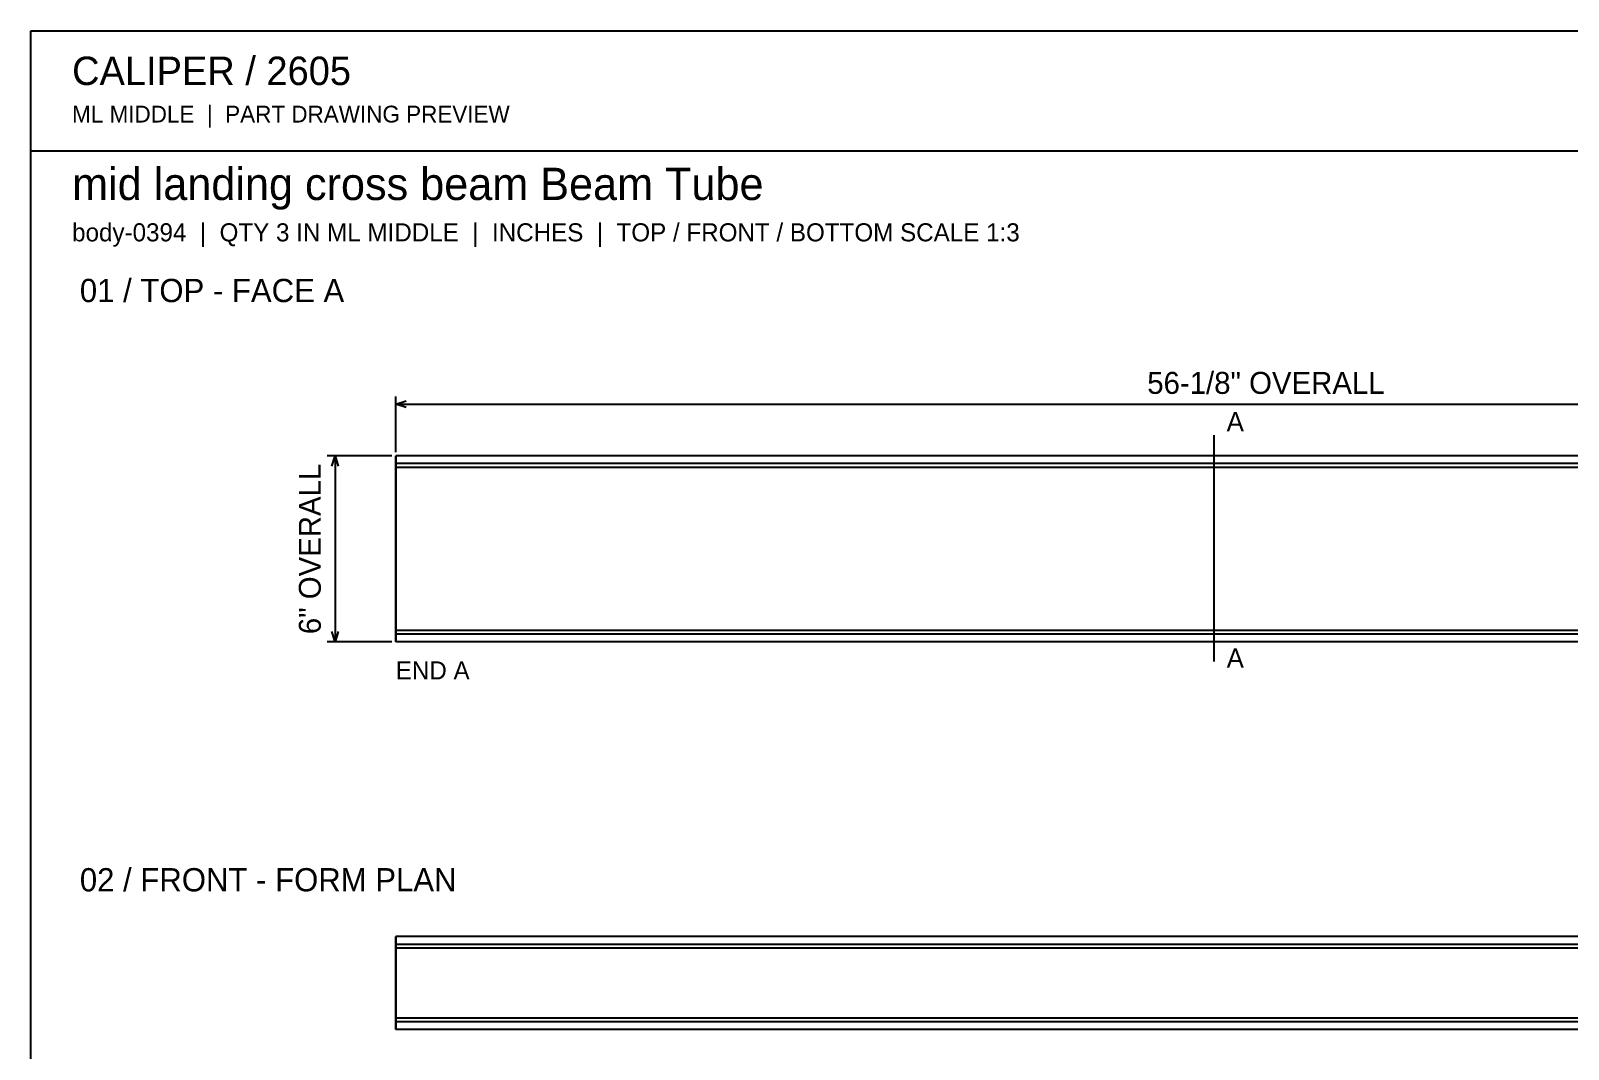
# Model space of a CAD drawing. Header units: inches. Extents: x 1.4 to 100.6, y 1.4 to 64.6.
# Drawn here: x 1.42 to 51, y 31.74 to 64.58 of the extents above; entities that cross this region are included whole.
import ezdxf
from ezdxf.enums import TextEntityAlignment as Align

# ---------------------------------------------------------------- set-up
doc = ezdxf.new("R2010")
doc.units = ezdxf.units.IN
doc.header["$MEASUREMENT"] = 0

msp = doc.modelspace()

# ---------------------------------------------------------------- linework, layer by layer
at = {"layer": 'ANNOTATION'}
for p, q in [((13.187, 51), (13.187, 52.792)), ((13.187, 52.542), (13.521, 52.646)), ((13.187, 52.542), (69.312, 52.542)), ((13.521, 52.438), (13.187, 52.542)), ((39.566, 51.542), (39.566, 44.25)), ((13.062, 50.875), (10.979, 50.875)), ((11.125, 50.542), (11.229, 50.875)), ((11.229, 50.875), (11.229, 44.875)), ((11.229, 50.875), (11.333, 50.542)), ((11.229, 44.875), (11.125, 45.208)), ((11.333, 45.208), (11.229, 44.875)), ((13.062, 44.875), (10.979, 44.875))]:
    msp.add_line(p, q, dxfattribs=at)
at = {"layer": 'OUTLINE'}
for p, q in [((1.417, 64.583), (100.583, 64.583)), ((1.417, 1.417), (1.417, 64.583)), ((1.417, 60.708), (100.583, 60.708)), ((69.312, 50.875), (13.187, 50.875)), ((13.187, 50.874), (13.187, 50.875)), ((13.187, 50.875), (13.187, 50.875)), ((13.187, 50.875), (13.187, 50.875)), ((13.187, 50.873), (13.187, 50.874)), ((13.187, 50.872), (13.187, 50.873)), ((13.187, 50.871), (13.187, 50.872)), ((13.187, 50.869), (13.187, 50.871)), ((13.187, 50.868), (13.187, 50.869)), ((13.187, 50.866), (13.187, 50.868)), ((13.187, 50.864), (13.187, 50.866)), ((13.187, 50.861), (13.187, 50.864)), ((13.187, 50.859), (13.187, 50.861)), ((13.187, 50.856), (13.187, 50.859)), ((13.187, 50.853), (13.187, 50.856)), ((13.187, 50.85), (13.187, 50.853)), ((13.187, 50.846), (13.187, 50.85)), ((13.187, 50.843), (13.187, 50.846)), ((13.187, 50.839), (13.187, 50.843)), ((13.187, 50.835), (13.187, 50.839)), ((13.187, 50.831), (13.187, 50.835)), ((13.187, 50.826), (13.187, 50.831)), ((13.187, 50.822), (13.187, 50.826)), ((13.187, 50.817), (13.187, 50.822)), ((13.187, 50.812), (13.187, 50.817)), ((13.187, 50.807), (13.187, 50.812)), ((13.187, 50.801), (13.187, 50.807)), ((13.187, 50.796), (13.187, 50.801)), ((13.187, 50.79), (13.187, 50.796)), ((13.187, 50.784), (13.187, 50.79)), ((13.187, 50.778), (13.187, 50.784)), ((13.187, 50.772), (13.187, 50.778)), ((13.187, 50.765), (13.187, 50.772)), ((13.187, 50.759), (13.187, 50.765)), ((13.187, 50.752), (13.187, 50.759)), ((13.187, 50.745), (13.187, 50.752)), ((13.187, 50.738), (13.187, 50.745)), ((13.187, 50.731), (13.187, 50.738)), ((13.187, 50.723), (13.187, 50.731)), ((13.187, 50.716), (13.187, 50.723)), ((13.187, 50.708), (13.187, 50.716)), ((13.187, 50.701), (13.187, 50.708)), ((13.187, 50.693), (13.187, 50.701)), ((13.187, 50.685), (13.187, 50.693)), ((13.187, 50.677), (13.187, 50.685)), ((13.187, 50.669), (13.187, 50.677)), ((13.187, 50.66), (13.187, 50.669)), ((13.187, 50.652), (13.187, 50.66)), ((13.187, 50.644), (13.187, 50.652)), ((13.187, 50.635), (13.187, 50.644)), ((13.187, 50.626), (13.187, 50.635)), ((13.187, 50.618), (13.187, 50.626)), ((13.187, 50.624), (13.187, 50.625)), ((13.187, 50.625), (13.187, 50.625)), ((13.187, 50.625), (13.187, 50.625)), ((13.187, 50.625), (13.187, 50.625)), ((69.312, 50.625), (13.187, 50.625)), ((13.187, 50.623), (13.187, 50.624)), ((13.187, 50.624), (13.187, 50.624)), ((13.187, 50.624), (13.187, 50.624)), ((13.187, 50.622), (13.187, 50.623)), ((13.187, 50.623), (13.187, 50.623)), ((13.187, 50.621), (13.187, 50.622)), ((13.187, 50.62), (13.187, 50.621)), ((13.187, 50.619), (13.187, 50.62)), ((13.187, 50.62), (13.187, 50.62)), ((13.187, 50.618), (13.187, 50.619)), ((13.187, 50.617), (13.187, 50.618)), ((13.187, 50.609), (13.187, 50.618)), ((13.187, 50.615), (13.187, 50.617)), ((13.187, 50.614), (13.187, 50.615)), ((13.187, 50.613), (13.187, 50.614)), ((13.187, 50.612), (13.187, 50.613)), ((13.187, 50.61), (13.187, 50.612)), ((13.187, 50.609), (13.187, 50.61)), ((13.187, 50.607), (13.187, 50.609)), ((13.187, 50.6), (13.187, 50.609)), ((13.187, 50.606), (13.187, 50.607)), ((13.187, 50.604), (13.187, 50.606)), ((13.187, 50.602), (13.187, 50.604)), ((13.187, 50.6), (13.187, 50.602)), ((13.187, 50.599), (13.187, 50.6)), ((13.187, 50.591), (13.187, 50.6)), ((13.187, 50.597), (13.187, 50.599)), ((13.187, 50.595), (13.187, 50.597)), ((13.187, 50.593), (13.187, 50.595)), ((13.187, 50.591), (13.187, 50.593)), ((13.187, 50.588), (13.187, 50.591)), ((13.187, 50.582), (13.187, 50.591)), ((13.187, 50.586), (13.187, 50.588)), ((13.187, 50.584), (13.187, 50.586)), ((13.187, 50.582), (13.187, 50.584)), ((13.187, 50.579), (13.187, 50.582)), ((13.187, 50.573), (13.187, 50.582)), ((13.187, 50.577), (13.187, 50.579)), ((13.187, 50.574), (13.187, 50.577)), ((69.312, 50.875), (13.187, 50.875)), ((13.187, 50.875), (13.187, 50.875)), ((13.187, 50.875), (13.187, 50.875)), ((13.187, 50.875), (13.187, 50.874)), ((13.187, 50.874), (13.187, 50.873)), ((13.187, 50.873), (13.187, 50.872)), ((13.187, 50.872), (13.187, 50.871)), ((13.187, 50.871), (13.187, 50.869)), ((13.187, 50.869), (13.187, 50.868)), ((13.187, 50.868), (13.187, 50.866)), ((13.187, 50.866), (13.187, 50.864)), ((13.187, 50.864), (13.187, 50.861)), ((13.187, 50.861), (13.187, 50.859)), ((13.187, 50.859), (13.187, 50.856)), ((13.187, 50.856), (13.187, 50.853)), ((13.187, 50.853), (13.187, 50.85)), ((13.187, 50.85), (13.187, 50.846)), ((13.187, 50.846), (13.187, 50.843)), ((13.187, 50.843), (13.187, 50.839)), ((13.187, 50.839), (13.187, 50.835)), ((13.187, 50.835), (13.187, 50.831)), ((13.187, 50.831), (13.187, 50.826)), ((13.187, 50.826), (13.187, 50.822)), ((13.187, 50.822), (13.187, 50.817)), ((13.187, 50.817), (13.187, 50.812)), ((13.187, 50.812), (13.187, 50.807)), ((13.187, 50.807), (13.187, 50.801)), ((13.187, 50.801), (13.187, 50.796)), ((13.187, 50.796), (13.187, 50.79)), ((13.187, 50.79), (13.187, 50.784)), ((13.187, 50.784), (13.187, 50.778)), ((13.187, 50.778), (13.187, 50.772)), ((13.187, 50.772), (13.187, 50.765)), ((13.187, 50.765), (13.187, 50.759)), ((13.187, 50.759), (13.187, 50.752)), ((13.187, 50.752), (13.187, 50.745)), ((13.187, 50.745), (13.187, 50.738)), ((13.187, 50.738), (13.187, 50.731)), ((13.187, 50.731), (13.187, 50.723)), ((13.187, 50.723), (13.187, 50.716)), ((13.187, 50.716), (13.187, 50.708)), ((13.187, 50.708), (13.187, 50.701)), ((13.187, 50.701), (13.187, 50.693)), ((13.187, 50.693), (13.187, 50.685)), ((13.187, 50.685), (13.187, 50.677)), ((13.187, 50.677), (13.187, 50.669)), ((13.187, 50.669), (13.187, 50.66)), ((13.187, 50.66), (13.187, 50.652)), ((13.187, 50.652), (13.187, 50.644)), ((13.187, 50.644), (13.187, 50.635)), ((13.187, 50.635), (13.187, 50.626)), ((13.187, 50.626), (13.187, 50.618)), ((69.312, 50.625), (13.187, 50.625)), ((13.187, 50.625), (13.187, 50.625)), ((13.187, 50.625), (13.187, 50.625)), ((13.187, 50.625), (13.187, 50.625)), ((13.187, 50.625), (13.187, 50.624)), ((13.187, 50.624), (13.187, 50.624)), ((13.187, 50.624), (13.187, 50.624)), ((13.187, 50.624), (13.187, 50.623)), ((13.187, 50.623), (13.187, 50.623)), ((13.187, 50.623), (13.187, 50.622)), ((13.187, 50.622), (13.187, 50.621)), ((13.187, 50.621), (13.187, 50.62)), ((13.187, 50.62), (13.187, 50.62)), ((13.187, 50.62), (13.187, 50.619)), ((13.187, 50.619), (13.187, 50.618)), ((13.187, 50.618), (13.187, 50.609)), ((13.187, 50.618), (13.187, 50.617)), ((13.187, 50.617), (13.187, 50.615)), ((13.187, 50.615), (13.187, 50.614)), ((13.187, 50.614), (13.187, 50.613)), ((13.187, 50.613), (13.187, 50.612)), ((13.187, 50.612), (13.187, 50.61)), ((13.187, 50.61), (13.187, 50.609)), ((13.187, 50.609), (13.187, 50.6)), ((13.187, 50.609), (13.187, 50.607)), ((13.187, 50.607), (13.187, 50.606)), ((13.187, 50.606), (13.187, 50.604)), ((13.187, 50.604), (13.187, 50.602)), ((13.187, 50.602), (13.187, 50.6)), ((13.187, 50.6), (13.187, 50.591)), ((13.187, 50.6), (13.187, 50.599)), ((13.187, 50.599), (13.187, 50.597)), ((13.187, 50.597), (13.187, 50.595)), ((13.187, 50.595), (13.187, 50.593)), ((13.187, 50.593), (13.187, 50.591)), ((13.187, 50.591), (13.187, 50.582)), ((13.187, 50.591), (13.187, 50.588)), ((13.187, 50.588), (13.187, 50.586)), ((13.187, 50.586), (13.187, 50.584)), ((13.187, 50.584), (13.187, 50.582)), ((13.187, 50.582), (13.187, 50.573)), ((13.187, 50.582), (13.187, 50.579)), ((13.187, 50.579), (13.187, 50.577)), ((13.187, 50.577), (13.187, 50.574)), ((13.187, 50.572), (13.187, 50.574)), ((13.187, 50.564), (13.187, 50.573)), ((13.187, 50.569), (13.187, 50.572)), ((13.187, 50.567), (13.187, 50.569)), ((13.187, 50.564), (13.187, 50.567)), ((13.187, 50.562), (13.187, 50.564)), ((13.187, 50.555), (13.187, 50.564)), ((13.187, 50.559), (13.187, 50.562)), ((13.187, 50.556), (13.187, 50.559)), ((13.187, 50.553), (13.187, 50.556)), ((13.187, 50.546), (13.187, 50.555)), ((13.187, 50.551), (13.187, 50.553)), ((13.187, 50.548), (13.187, 50.551)), ((13.187, 50.545), (13.187, 50.548)), ((13.187, 50.537), (13.187, 50.546)), ((13.187, 50.542), (13.187, 50.545)), ((13.187, 50.539), (13.187, 50.542)), ((13.187, 50.536), (13.187, 50.539)), ((13.187, 50.528), (13.187, 50.537)), ((13.187, 50.533), (13.187, 50.536)), ((13.187, 50.53), (13.187, 50.533)), ((13.187, 50.527), (13.187, 50.53)), ((13.187, 50.518), (13.187, 50.528)), ((13.187, 50.524), (13.187, 50.527)), ((13.187, 50.521), (13.187, 50.524)), ((13.187, 50.518), (13.187, 50.521)), ((13.187, 50.515), (13.187, 50.518)), ((13.187, 50.509), (13.187, 50.518)), ((13.187, 50.512), (13.187, 50.515)), ((13.187, 50.509), (13.187, 50.512)), ((13.187, 50.506), (13.187, 50.509)), ((13.187, 50.5), (13.187, 50.509)), ((13.187, 50.503), (13.187, 50.506)), ((13.187, 50.5), (13.187, 50.503)), ((13.187, 45.25), (13.187, 50.5)), ((69.312, 50.5), (13.187, 50.5)), ((69.312, 50.5), (13.187, 50.5)), ((13.187, 45.25), (13.187, 50.5)), ((13.187, 50.574), (13.187, 50.572)), ((13.187, 50.573), (13.187, 50.564)), ((13.187, 50.572), (13.187, 50.569)), ((13.187, 50.569), (13.187, 50.567)), ((13.187, 50.567), (13.187, 50.564)), ((13.187, 50.564), (13.187, 50.555)), ((13.187, 50.564), (13.187, 50.562)), ((13.187, 50.562), (13.187, 50.559)), ((13.187, 50.559), (13.187, 50.556)), ((13.187, 50.556), (13.187, 50.553)), ((13.187, 50.555), (13.187, 50.546)), ((13.187, 50.553), (13.187, 50.551)), ((13.187, 50.551), (13.187, 50.548)), ((13.187, 50.548), (13.187, 50.545)), ((13.187, 50.546), (13.187, 50.537)), ((13.187, 50.545), (13.187, 50.542)), ((13.187, 50.542), (13.187, 50.539)), ((13.187, 50.539), (13.187, 50.536)), ((13.187, 50.537), (13.187, 50.528)), ((13.187, 50.536), (13.187, 50.533)), ((13.187, 50.533), (13.187, 50.53)), ((13.187, 50.53), (13.187, 50.527)), ((13.187, 50.528), (13.187, 50.518)), ((13.187, 50.527), (13.187, 50.524)), ((13.187, 50.524), (13.187, 50.521)), ((13.187, 50.521), (13.187, 50.518)), ((13.187, 50.518), (13.187, 50.509)), ((13.187, 50.518), (13.187, 50.515)), ((13.187, 50.515), (13.187, 50.512)), ((13.187, 50.512), (13.187, 50.509)), ((13.187, 50.509), (13.187, 50.5)), ((13.187, 50.509), (13.187, 50.506)), ((13.187, 50.506), (13.187, 50.503)), ((13.187, 50.503), (13.187, 50.5)), ((69.312, 50.5), (13.187, 50.5)), ((13.187, 50.5), (13.187, 45.25)), ((13.187, 50.5), (13.187, 45.25)), ((69.312, 50.5), (13.187, 50.5)), ((13.187, 45.241), (13.187, 45.25)), ((69.312, 45.25), (13.187, 45.25)), ((13.187, 45.247), (13.187, 45.25)), ((69.312, 45.25), (13.187, 45.25)), ((13.187, 45.244), (13.187, 45.247)), ((13.187, 45.241), (13.187, 45.244)), ((13.187, 45.232), (13.187, 45.241)), ((13.187, 45.238), (13.187, 45.241)), ((13.187, 45.235), (13.187, 45.238)), ((13.187, 45.232), (13.187, 45.235)), ((13.187, 45.222), (13.187, 45.232)), ((13.187, 45.229), (13.187, 45.232)), ((13.187, 45.226), (13.187, 45.229)), ((13.187, 45.223), (13.187, 45.226)), ((13.187, 45.22), (13.187, 45.223)), ((13.187, 45.213), (13.187, 45.222)), ((13.187, 45.217), (13.187, 45.22)), ((13.187, 45.214), (13.187, 45.217)), ((13.187, 45.211), (13.187, 45.214)), ((13.187, 45.204), (13.187, 45.213)), ((13.187, 45.208), (13.187, 45.211)), ((13.187, 45.205), (13.187, 45.208)), ((13.187, 45.202), (13.187, 45.205)), ((13.187, 45.195), (13.187, 45.204)), ((13.187, 45.199), (13.187, 45.202)), ((13.187, 45.197), (13.187, 45.199)), ((13.187, 45.194), (13.187, 45.197)), ((13.187, 45.186), (13.187, 45.195)), ((13.187, 45.191), (13.187, 45.194)), ((13.187, 45.188), (13.187, 45.191)), ((13.187, 45.186), (13.187, 45.188)), ((13.187, 45.177), (13.187, 45.186)), ((13.187, 45.183), (13.187, 45.186)), ((13.187, 45.181), (13.187, 45.183)), ((13.187, 45.178), (13.187, 45.181)), ((13.187, 45.176), (13.187, 45.178)), ((13.187, 45.168), (13.187, 45.177)), ((13.187, 45.173), (13.187, 45.176)), ((13.187, 45.171), (13.187, 45.173)), ((13.187, 45.168), (13.187, 45.171)), ((13.187, 45.159), (13.187, 45.168)), ((13.187, 45.166), (13.187, 45.168)), ((13.187, 45.164), (13.187, 45.166)), ((13.187, 45.162), (13.187, 45.164)), ((13.187, 45.159), (13.187, 45.162)), ((13.187, 45.15), (13.187, 45.159)), ((13.187, 45.157), (13.187, 45.159)), ((13.187, 45.155), (13.187, 45.157)), ((13.187, 45.153), (13.187, 45.155)), ((13.187, 45.151), (13.187, 45.153)), ((13.187, 45.15), (13.187, 45.151)), ((13.187, 45.141), (13.187, 45.15)), ((13.187, 45.148), (13.187, 45.15)), ((13.187, 45.146), (13.187, 45.148)), ((13.187, 45.144), (13.187, 45.146)), ((13.187, 45.143), (13.187, 45.144)), ((13.187, 45.141), (13.187, 45.143)), ((13.187, 45.132), (13.187, 45.141)), ((13.187, 45.14), (13.187, 45.141)), ((13.187, 45.138), (13.187, 45.14)), ((13.187, 45.137), (13.187, 45.138)), ((13.187, 45.136), (13.187, 45.137)), ((13.187, 45.135), (13.187, 45.136)), ((13.187, 45.133), (13.187, 45.135)), ((13.187, 45.132), (13.187, 45.133)), ((13.187, 45.124), (13.187, 45.132)), ((13.187, 45.131), (13.187, 45.132)), ((13.187, 45.13), (13.187, 45.131)), ((13.187, 45.129), (13.187, 45.13)), ((13.187, 45.13), (13.187, 45.13)), ((13.187, 45.128), (13.187, 45.129)), ((13.187, 45.127), (13.187, 45.128)), ((13.187, 45.126), (13.187, 45.127)), ((13.187, 45.127), (13.187, 45.127)), ((13.187, 45.125), (13.187, 45.126)), ((13.187, 45.126), (13.187, 45.126)), ((13.187, 45.126), (13.187, 45.126)), ((69.312, 45.125), (13.187, 45.125)), ((13.187, 45.125), (13.187, 45.125)), ((13.187, 45.125), (13.187, 45.125)), ((13.187, 45.125), (13.187, 45.125)), ((13.187, 45.115), (13.187, 45.124)), ((69.312, 45.25), (13.187, 45.25)), ((69.312, 45.25), (13.187, 45.25)), ((13.187, 45.25), (13.187, 45.241)), ((13.187, 45.25), (13.187, 45.247)), ((13.187, 45.247), (13.187, 45.244)), ((13.187, 45.244), (13.187, 45.241)), ((13.187, 45.241), (13.187, 45.232)), ((13.187, 45.241), (13.187, 45.238)), ((13.187, 45.238), (13.187, 45.235)), ((13.187, 45.235), (13.187, 45.232)), ((13.187, 45.232), (13.187, 45.222)), ((13.187, 45.232), (13.187, 45.229)), ((13.187, 45.229), (13.187, 45.226)), ((13.187, 45.226), (13.187, 45.223)), ((13.187, 45.223), (13.187, 45.22)), ((13.187, 45.222), (13.187, 45.213)), ((13.187, 45.22), (13.187, 45.217)), ((13.187, 45.217), (13.187, 45.214)), ((13.187, 45.214), (13.187, 45.211)), ((13.187, 45.213), (13.187, 45.204)), ((13.187, 45.211), (13.187, 45.208)), ((13.187, 45.208), (13.187, 45.205)), ((13.187, 45.205), (13.187, 45.202)), ((13.187, 45.204), (13.187, 45.195)), ((13.187, 45.202), (13.187, 45.199)), ((13.187, 45.199), (13.187, 45.197)), ((13.187, 45.197), (13.187, 45.194)), ((13.187, 45.195), (13.187, 45.186)), ((13.187, 45.194), (13.187, 45.191)), ((13.187, 45.191), (13.187, 45.188)), ((13.187, 45.188), (13.187, 45.186)), ((13.187, 45.186), (13.187, 45.177)), ((13.187, 45.186), (13.187, 45.183)), ((13.187, 45.183), (13.187, 45.181)), ((13.187, 45.181), (13.187, 45.178)), ((13.187, 45.178), (13.187, 45.176)), ((13.187, 45.177), (13.187, 45.168)), ((13.187, 45.176), (13.187, 45.173)), ((13.187, 45.173), (13.187, 45.171)), ((13.187, 45.171), (13.187, 45.168)), ((13.187, 45.168), (13.187, 45.159)), ((13.187, 45.168), (13.187, 45.166)), ((13.187, 45.166), (13.187, 45.164)), ((13.187, 45.164), (13.187, 45.162)), ((13.187, 45.162), (13.187, 45.159)), ((13.187, 45.159), (13.187, 45.15)), ((13.187, 45.159), (13.187, 45.157)), ((13.187, 45.157), (13.187, 45.155)), ((13.187, 45.155), (13.187, 45.153)), ((13.187, 45.153), (13.187, 45.151)), ((13.187, 45.151), (13.187, 45.15)), ((13.187, 45.15), (13.187, 45.141)), ((13.187, 45.15), (13.187, 45.148)), ((13.187, 45.148), (13.187, 45.146)), ((13.187, 45.146), (13.187, 45.144)), ((13.187, 45.144), (13.187, 45.143)), ((13.187, 45.143), (13.187, 45.141)), ((13.187, 45.141), (13.187, 45.132)), ((13.187, 45.141), (13.187, 45.14)), ((13.187, 45.14), (13.187, 45.138)), ((13.187, 45.138), (13.187, 45.137)), ((13.187, 45.137), (13.187, 45.136)), ((13.187, 45.136), (13.187, 45.135)), ((13.187, 45.135), (13.187, 45.133)), ((13.187, 45.133), (13.187, 45.132)), ((13.187, 45.132), (13.187, 45.124)), ((13.187, 45.132), (13.187, 45.131)), ((13.187, 45.131), (13.187, 45.13)), ((13.187, 45.13), (13.187, 45.13)), ((13.187, 45.13), (13.187, 45.129)), ((13.187, 45.129), (13.187, 45.128)), ((13.187, 45.128), (13.187, 45.127)), ((13.187, 45.127), (13.187, 45.127)), ((13.187, 45.127), (13.187, 45.126)), ((13.187, 45.126), (13.187, 45.126)), ((13.187, 45.126), (13.187, 45.126)), ((13.187, 45.126), (13.187, 45.125)), ((69.312, 45.125), (13.187, 45.125)), ((13.187, 45.125), (13.187, 45.125)), ((13.187, 45.125), (13.187, 45.125)), ((13.187, 45.125), (13.187, 45.125)), ((13.187, 45.124), (13.187, 45.115)), ((13.187, 45.106), (13.187, 45.115)), ((13.187, 45.098), (13.187, 45.106)), ((13.187, 45.09), (13.187, 45.098)), ((13.187, 45.081), (13.187, 45.09)), ((13.187, 45.073), (13.187, 45.081)), ((13.187, 45.065), (13.187, 45.073)), ((13.187, 45.057), (13.187, 45.065)), ((13.187, 45.049), (13.187, 45.057)), ((13.187, 45.042), (13.187, 45.049)), ((13.187, 45.034), (13.187, 45.042)), ((13.187, 45.027), (13.187, 45.034)), ((13.187, 45.019), (13.187, 45.027)), ((13.187, 45.012), (13.187, 45.019)), ((13.187, 45.005), (13.187, 45.012)), ((13.187, 44.998), (13.187, 45.005)), ((13.187, 44.991), (13.187, 44.998)), ((13.187, 44.985), (13.187, 44.991)), ((13.187, 44.978), (13.187, 44.985)), ((13.187, 44.972), (13.187, 44.978)), ((13.187, 44.966), (13.187, 44.972)), ((13.187, 44.96), (13.187, 44.966)), ((13.187, 44.954), (13.187, 44.96)), ((13.187, 44.949), (13.187, 44.954)), ((13.187, 44.943), (13.187, 44.949)), ((13.187, 44.938), (13.187, 44.943)), ((13.187, 44.933), (13.187, 44.938)), ((13.187, 44.928), (13.187, 44.933)), ((13.187, 44.924), (13.187, 44.928)), ((13.187, 44.919), (13.187, 44.924)), ((13.187, 44.915), (13.187, 44.919)), ((13.187, 44.911), (13.187, 44.915)), ((13.187, 44.907), (13.187, 44.911)), ((13.187, 44.904), (13.187, 44.907)), ((13.187, 44.9), (13.187, 44.904)), ((13.187, 44.897), (13.187, 44.9)), ((13.187, 44.894), (13.187, 44.897)), ((13.187, 44.891), (13.187, 44.894)), ((13.187, 44.889), (13.187, 44.891)), ((13.187, 44.886), (13.187, 44.889)), ((13.187, 44.884), (13.187, 44.886)), ((13.187, 44.882), (13.187, 44.884)), ((13.187, 44.881), (13.187, 44.882)), ((13.187, 44.879), (13.187, 44.881)), ((13.187, 44.878), (13.187, 44.879)), ((13.187, 44.877), (13.187, 44.878)), ((13.187, 44.876), (13.187, 44.877)), ((13.187, 44.875), (13.187, 44.876)), ((69.312, 44.875), (13.187, 44.875)), ((13.187, 44.875), (13.187, 44.875)), ((13.187, 44.875), (13.187, 44.875)), ((13.187, 45.115), (13.187, 45.106)), ((13.187, 45.106), (13.187, 45.098)), ((13.187, 45.098), (13.187, 45.09)), ((13.187, 45.09), (13.187, 45.081)), ((13.187, 45.081), (13.187, 45.073)), ((13.187, 45.073), (13.187, 45.065)), ((13.187, 45.065), (13.187, 45.057)), ((13.187, 45.057), (13.187, 45.049)), ((13.187, 45.049), (13.187, 45.042)), ((13.187, 45.042), (13.187, 45.034)), ((13.187, 45.034), (13.187, 45.027)), ((13.187, 45.027), (13.187, 45.019)), ((13.187, 45.019), (13.187, 45.012)), ((13.187, 45.012), (13.187, 45.005)), ((13.187, 45.005), (13.187, 44.998)), ((13.187, 44.998), (13.187, 44.991)), ((13.187, 44.991), (13.187, 44.985)), ((13.187, 44.985), (13.187, 44.978)), ((13.187, 44.978), (13.187, 44.972)), ((13.187, 44.972), (13.187, 44.966)), ((13.187, 44.966), (13.187, 44.96)), ((13.187, 44.96), (13.187, 44.954)), ((13.187, 44.954), (13.187, 44.949)), ((13.187, 44.949), (13.187, 44.943)), ((13.187, 44.943), (13.187, 44.938)), ((13.187, 44.938), (13.187, 44.933)), ((13.187, 44.933), (13.187, 44.928)), ((13.187, 44.928), (13.187, 44.924)), ((13.187, 44.924), (13.187, 44.919)), ((13.187, 44.919), (13.187, 44.915)), ((13.187, 44.915), (13.187, 44.911)), ((13.187, 44.911), (13.187, 44.907)), ((13.187, 44.907), (13.187, 44.904)), ((13.187, 44.904), (13.187, 44.9)), ((13.187, 44.9), (13.187, 44.897)), ((13.187, 44.897), (13.187, 44.894)), ((13.187, 44.894), (13.187, 44.891)), ((13.187, 44.891), (13.187, 44.889)), ((13.187, 44.889), (13.187, 44.886)), ((13.187, 44.886), (13.187, 44.884)), ((13.187, 44.884), (13.187, 44.882)), ((13.187, 44.882), (13.187, 44.881)), ((13.187, 44.881), (13.187, 44.879)), ((13.187, 44.879), (13.187, 44.878)), ((13.187, 44.878), (13.187, 44.877)), ((13.187, 44.877), (13.187, 44.876)), ((13.187, 44.876), (13.187, 44.875)), ((69.312, 44.875), (13.187, 44.875)), ((13.187, 44.875), (13.187, 44.875)), ((13.187, 44.875), (13.187, 44.875)), ((13.187, 35.374), (13.187, 35.375)), ((13.187, 35.375), (13.187, 35.375)), ((13.187, 35.375), (13.187, 35.375)), ((69.312, 35.375), (13.187, 35.375)), ((13.187, 35.375), (13.187, 35.375)), ((13.187, 35.375), (13.187, 35.375)), ((13.187, 35.375), (13.187, 35.374)), ((69.312, 35.375), (13.187, 35.375)), ((13.187, 35.373), (13.187, 35.374)), ((13.187, 35.374), (13.187, 35.373)), ((13.187, 35.372), (13.187, 35.373)), ((13.187, 35.373), (13.187, 35.372)), ((13.187, 35.371), (13.187, 35.372)), ((13.187, 35.372), (13.187, 35.371)), ((13.187, 35.369), (13.187, 35.371)), ((13.187, 35.371), (13.187, 35.369)), ((13.187, 35.368), (13.187, 35.369)), ((13.187, 35.369), (13.187, 35.368)), ((13.187, 35.366), (13.187, 35.368)), ((13.187, 35.368), (13.187, 35.366)), ((13.187, 35.364), (13.187, 35.366)), ((13.187, 35.366), (13.187, 35.364)), ((13.187, 35.361), (13.187, 35.364)), ((13.187, 35.364), (13.187, 35.361)), ((13.187, 35.359), (13.187, 35.361)), ((13.187, 35.361), (13.187, 35.359)), ((13.187, 35.356), (13.187, 35.359)), ((13.187, 35.359), (13.187, 35.356)), ((13.187, 35.353), (13.187, 35.356)), ((13.187, 35.356), (13.187, 35.353)), ((13.187, 35.35), (13.187, 35.353)), ((13.187, 35.353), (13.187, 35.35)), ((13.187, 35.346), (13.187, 35.35)), ((13.187, 35.35), (13.187, 35.346)), ((13.187, 35.343), (13.187, 35.346)), ((13.187, 35.346), (13.187, 35.343)), ((13.187, 35.339), (13.187, 35.343)), ((13.187, 35.343), (13.187, 35.339)), ((13.187, 35.335), (13.187, 35.339)), ((13.187, 35.339), (13.187, 35.335)), ((13.187, 35.331), (13.187, 35.335)), ((13.187, 35.335), (13.187, 35.331)), ((13.187, 35.326), (13.187, 35.331)), ((13.187, 35.331), (13.187, 35.326)), ((13.187, 35.322), (13.187, 35.326)), ((13.187, 35.326), (13.187, 35.322)), ((13.187, 35.317), (13.187, 35.322)), ((13.187, 35.322), (13.187, 35.317)), ((13.187, 35.312), (13.187, 35.317)), ((13.187, 35.317), (13.187, 35.312)), ((13.187, 35.307), (13.187, 35.312)), ((13.187, 35.312), (13.187, 35.307)), ((13.187, 35.301), (13.187, 35.307)), ((13.187, 35.307), (13.187, 35.301)), ((13.187, 35.296), (13.187, 35.301)), ((13.187, 35.301), (13.187, 35.296)), ((13.187, 35.29), (13.187, 35.296)), ((13.187, 35.296), (13.187, 35.29)), ((13.187, 35.284), (13.187, 35.29)), ((13.187, 35.29), (13.187, 35.284)), ((13.187, 35.278), (13.187, 35.284)), ((13.187, 35.284), (13.187, 35.278)), ((13.187, 35.272), (13.187, 35.278)), ((13.187, 35.278), (13.187, 35.272)), ((13.187, 35.265), (13.187, 35.272)), ((13.187, 35.272), (13.187, 35.265)), ((13.187, 35.259), (13.187, 35.265)), ((13.187, 35.265), (13.187, 35.259)), ((13.187, 35.252), (13.187, 35.259)), ((13.187, 35.259), (13.187, 35.252)), ((13.187, 35.245), (13.187, 35.252)), ((13.187, 35.252), (13.187, 35.245)), ((13.187, 35.238), (13.187, 35.245)), ((13.187, 35.245), (13.187, 35.238)), ((13.187, 35.231), (13.187, 35.238)), ((13.187, 35.238), (13.187, 35.231)), ((13.187, 35.223), (13.187, 35.231)), ((13.187, 35.231), (13.187, 35.223)), ((13.187, 35.216), (13.187, 35.223)), ((13.187, 35.223), (13.187, 35.216)), ((13.187, 35.208), (13.187, 35.216)), ((13.187, 35.216), (13.187, 35.208)), ((13.187, 35.201), (13.187, 35.208)), ((13.187, 35.208), (13.187, 35.201)), ((13.187, 35.193), (13.187, 35.201)), ((13.187, 35.201), (13.187, 35.193)), ((13.187, 35.185), (13.187, 35.193)), ((13.187, 35.193), (13.187, 35.185)), ((13.187, 35.177), (13.187, 35.185)), ((13.187, 35.185), (13.187, 35.177)), ((13.187, 35.169), (13.187, 35.177)), ((13.187, 35.177), (13.187, 35.169)), ((13.187, 35.16), (13.187, 35.169)), ((13.187, 35.169), (13.187, 35.16)), ((13.187, 35.152), (13.187, 35.16)), ((13.187, 35.16), (13.187, 35.152)), ((13.187, 35.144), (13.187, 35.152)), ((13.187, 35.152), (13.187, 35.144)), ((13.187, 35.135), (13.187, 35.144)), ((13.187, 35.144), (13.187, 35.135)), ((13.187, 35.126), (13.187, 35.135)), ((13.187, 35.135), (13.187, 35.126)), ((13.187, 35.118), (13.187, 35.126)), ((13.187, 35.126), (13.187, 35.118)), ((13.187, 35.125), (13.187, 35.125)), ((13.187, 35.125), (13.187, 35.125)), ((13.187, 35.125), (13.187, 35.125)), ((13.187, 35.125), (13.187, 35.124)), ((13.187, 35.124), (13.187, 35.125)), ((13.187, 35.125), (13.187, 35.125)), ((13.187, 35.125), (13.187, 35.125)), ((13.187, 35.125), (13.187, 35.125)), ((69.312, 35.125), (13.187, 35.125)), ((69.312, 35.125), (13.187, 35.125)), ((13.187, 35.124), (13.187, 35.124)), ((13.187, 35.124), (13.187, 35.124)), ((13.187, 35.124), (13.187, 35.123)), ((13.187, 35.123), (13.187, 35.124)), ((13.187, 35.124), (13.187, 35.124)), ((13.187, 35.124), (13.187, 35.124)), ((13.187, 35.123), (13.187, 35.123)), ((13.187, 35.123), (13.187, 35.122)), ((13.187, 35.122), (13.187, 35.123)), ((13.187, 35.123), (13.187, 35.123)), ((13.187, 35.122), (13.187, 35.121)), ((13.187, 35.121), (13.187, 35.122)), ((13.187, 35.121), (13.187, 35.12)), ((13.187, 35.12), (13.187, 35.121)), ((13.187, 35.12), (13.187, 35.12)), ((13.187, 35.12), (13.187, 35.119)), ((13.187, 35.119), (13.187, 35.12)), ((13.187, 35.12), (13.187, 35.12)), ((13.187, 35.119), (13.187, 35.118)), ((13.187, 35.118), (13.187, 35.119)), ((13.187, 35.109), (13.187, 35.118)), ((13.187, 35.118), (13.187, 35.117)), ((13.187, 35.118), (13.187, 35.109)), ((13.187, 35.117), (13.187, 35.118)), ((13.187, 35.117), (13.187, 35.115)), ((13.187, 35.115), (13.187, 35.117)), ((13.187, 35.115), (13.187, 35.114)), ((13.187, 35.114), (13.187, 35.115)), ((13.187, 35.114), (13.187, 35.113)), ((13.187, 35.113), (13.187, 35.114)), ((13.187, 35.113), (13.187, 35.112)), ((13.187, 35.112), (13.187, 35.113)), ((13.187, 35.112), (13.187, 35.11)), ((13.187, 35.11), (13.187, 35.112)), ((13.187, 35.11), (13.187, 35.109)), ((13.187, 35.109), (13.187, 35.11)), ((13.187, 35.1), (13.187, 35.109)), ((13.187, 35.109), (13.187, 35.107)), ((13.187, 35.109), (13.187, 35.1)), ((13.187, 35.107), (13.187, 35.109)), ((13.187, 35.107), (13.187, 35.106)), ((13.187, 35.106), (13.187, 35.107)), ((13.187, 35.106), (13.187, 35.104)), ((13.187, 35.104), (13.187, 35.106)), ((13.187, 35.104), (13.187, 35.102)), ((13.187, 35.102), (13.187, 35.104)), ((13.187, 35.102), (13.187, 35.1)), ((13.187, 35.1), (13.187, 35.102)), ((13.187, 35.091), (13.187, 35.1)), ((13.187, 35.1), (13.187, 35.099)), ((13.187, 35.1), (13.187, 35.091)), ((13.187, 35.099), (13.187, 35.1)), ((13.187, 35.099), (13.187, 35.097)), ((13.187, 35.097), (13.187, 35.099)), ((13.187, 35.097), (13.187, 35.095)), ((13.187, 35.095), (13.187, 35.097)), ((13.187, 35.095), (13.187, 35.093)), ((13.187, 35.093), (13.187, 35.095)), ((13.187, 35.093), (13.187, 35.091)), ((13.187, 35.091), (13.187, 35.093)), ((13.187, 35.082), (13.187, 35.091)), ((13.187, 35.091), (13.187, 35.088)), ((13.187, 35.091), (13.187, 35.082)), ((13.187, 35.088), (13.187, 35.091)), ((13.187, 35.088), (13.187, 35.086)), ((13.187, 35.086), (13.187, 35.088)), ((13.187, 35.086), (13.187, 35.084)), ((13.187, 35.084), (13.187, 35.086)), ((13.187, 35.084), (13.187, 35.082)), ((13.187, 35.082), (13.187, 35.084)), ((13.187, 35.073), (13.187, 35.082)), ((13.187, 35.082), (13.187, 35.079)), ((13.187, 35.082), (13.187, 35.073)), ((13.187, 35.079), (13.187, 35.082)), ((13.187, 35.079), (13.187, 35.077)), ((13.187, 35.077), (13.187, 35.079)), ((13.187, 35.077), (13.187, 35.074)), ((13.187, 35.074), (13.187, 35.077)), ((13.187, 35.074), (13.187, 35.072)), ((13.187, 35.072), (13.187, 35.074)), ((13.187, 35.064), (13.187, 35.073)), ((13.187, 35.073), (13.187, 35.064)), ((13.187, 35.072), (13.187, 35.069)), ((13.187, 35.069), (13.187, 35.072)), ((13.187, 35.069), (13.187, 35.067)), ((13.187, 35.067), (13.187, 35.069)), ((13.187, 35.067), (13.187, 35.064)), ((13.187, 35.064), (13.187, 35.067)), ((13.187, 35.055), (13.187, 35.064)), ((13.187, 35.064), (13.187, 35.062)), ((13.187, 35.064), (13.187, 35.055)), ((13.187, 35.062), (13.187, 35.064)), ((13.187, 35.062), (13.187, 35.059)), ((13.187, 35.059), (13.187, 35.062)), ((13.187, 35.059), (13.187, 35.056)), ((13.187, 35.056), (13.187, 35.059)), ((13.187, 35.056), (13.187, 35.053)), ((13.187, 35.053), (13.187, 35.056)), ((13.187, 35.046), (13.187, 35.055)), ((13.187, 35.055), (13.187, 35.046)), ((13.187, 35.053), (13.187, 35.051)), ((13.187, 35.051), (13.187, 35.053)), ((13.187, 35.051), (13.187, 35.048)), ((13.187, 35.048), (13.187, 35.051)), ((13.187, 35.048), (13.187, 35.045)), ((13.187, 35.045), (13.187, 35.048)), ((13.187, 35.037), (13.187, 35.046)), ((13.187, 35.046), (13.187, 35.037)), ((13.187, 35.045), (13.187, 35.042)), ((13.187, 35.042), (13.187, 35.045)), ((13.187, 35.042), (13.187, 35.039)), ((13.187, 35.039), (13.187, 35.042)), ((13.187, 35.039), (13.187, 35.036)), ((13.187, 35.036), (13.187, 35.039)), ((13.187, 35.028), (13.187, 35.037)), ((13.187, 35.037), (13.187, 35.028)), ((13.187, 35.036), (13.187, 35.033)), ((13.187, 35.033), (13.187, 35.036)), ((13.187, 35.033), (13.187, 35.03)), ((13.187, 35.03), (13.187, 35.033)), ((13.187, 35.03), (13.187, 35.027)), ((13.187, 35.027), (13.187, 35.03)), ((13.187, 35.018), (13.187, 35.028)), ((13.187, 35.028), (13.187, 35.018)), ((13.187, 35.027), (13.187, 35.024)), ((13.187, 35.024), (13.187, 35.027)), ((13.187, 35.024), (13.187, 35.021)), ((13.187, 35.021), (13.187, 35.024)), ((13.187, 35.021), (13.187, 35.018)), ((13.187, 35.018), (13.187, 35.021)), ((13.187, 35.009), (13.187, 35.018)), ((13.187, 35.018), (13.187, 35.015)), ((13.187, 35.018), (13.187, 35.009)), ((13.187, 35.015), (13.187, 35.018)), ((13.187, 35.015), (13.187, 35.012)), ((13.187, 35.012), (13.187, 35.015)), ((13.187, 35.012), (13.187, 35.009)), ((13.187, 35.009), (13.187, 35.012)), ((13.187, 35), (13.187, 35.009)), ((13.187, 35.009), (13.187, 35.006)), ((13.187, 35.009), (13.187, 35)), ((13.187, 35.006), (13.187, 35.009)), ((13.187, 35.006), (13.187, 35.003)), ((13.187, 35.003), (13.187, 35.006)), ((13.187, 35.003), (13.187, 35)), ((13.187, 35), (13.187, 35.003)), ((69.312, 35), (13.187, 35)), ((13.187, 35), (13.187, 32.75)), ((69.312, 35), (13.187, 35)), ((13.187, 32.75), (13.187, 35)), ((69.312, 35), (13.187, 35)), ((69.312, 35), (13.187, 35)), ((13.187, 32.75), (13.187, 35)), ((13.187, 35), (13.187, 32.75)), ((69.312, 32.75), (13.187, 32.75)), ((13.187, 32.75), (13.187, 32.741)), ((69.312, 32.75), (13.187, 32.75)), ((69.312, 32.75), (13.187, 32.75)), ((13.187, 32.741), (13.187, 32.75)), ((13.187, 32.747), (13.187, 32.75)), ((69.312, 32.75), (13.187, 32.75)), ((13.187, 32.75), (13.187, 32.747)), ((13.187, 32.744), (13.187, 32.747)), ((13.187, 32.747), (13.187, 32.744)), ((13.187, 32.741), (13.187, 32.744)), ((13.187, 32.744), (13.187, 32.741)), ((13.187, 32.741), (13.187, 32.732)), ((13.187, 32.732), (13.187, 32.741)), ((13.187, 32.738), (13.187, 32.741)), ((13.187, 32.741), (13.187, 32.738)), ((13.187, 32.735), (13.187, 32.738)), ((13.187, 32.738), (13.187, 32.735)), ((13.187, 32.732), (13.187, 32.735)), ((13.187, 32.735), (13.187, 32.732)), ((13.187, 32.732), (13.187, 32.722)), ((13.187, 32.722), (13.187, 32.732)), ((13.187, 32.729), (13.187, 32.732)), ((13.187, 32.732), (13.187, 32.729)), ((13.187, 32.726), (13.187, 32.729)), ((13.187, 32.729), (13.187, 32.726)), ((13.187, 32.723), (13.187, 32.726)), ((13.187, 32.726), (13.187, 32.723)), ((13.187, 32.72), (13.187, 32.723)), ((13.187, 32.723), (13.187, 32.72)), ((13.187, 32.722), (13.187, 32.713)), ((13.187, 32.713), (13.187, 32.722)), ((13.187, 32.717), (13.187, 32.72)), ((13.187, 32.72), (13.187, 32.717)), ((13.187, 32.714), (13.187, 32.717)), ((13.187, 32.717), (13.187, 32.714)), ((13.187, 32.711), (13.187, 32.714)), ((13.187, 32.714), (13.187, 32.711)), ((13.187, 32.713), (13.187, 32.704)), ((13.187, 32.704), (13.187, 32.713)), ((13.187, 32.708), (13.187, 32.711)), ((13.187, 32.711), (13.187, 32.708)), ((13.187, 32.705), (13.187, 32.708)), ((13.187, 32.708), (13.187, 32.705)), ((13.187, 32.702), (13.187, 32.705)), ((13.187, 32.705), (13.187, 32.702)), ((13.187, 32.704), (13.187, 32.695)), ((13.187, 32.695), (13.187, 32.704)), ((13.187, 32.699), (13.187, 32.702)), ((13.187, 32.702), (13.187, 32.699)), ((13.187, 32.697), (13.187, 32.699)), ((13.187, 32.699), (13.187, 32.697)), ((13.187, 32.694), (13.187, 32.697)), ((13.187, 32.697), (13.187, 32.694)), ((13.187, 32.695), (13.187, 32.686)), ((13.187, 32.686), (13.187, 32.695)), ((13.187, 32.691), (13.187, 32.694)), ((13.187, 32.694), (13.187, 32.691)), ((13.187, 32.688), (13.187, 32.691)), ((13.187, 32.691), (13.187, 32.688)), ((13.187, 32.686), (13.187, 32.688)), ((13.187, 32.688), (13.187, 32.686)), ((13.187, 32.686), (13.187, 32.677)), ((13.187, 32.677), (13.187, 32.686)), ((13.187, 32.683), (13.187, 32.686)), ((13.187, 32.686), (13.187, 32.683)), ((13.187, 32.681), (13.187, 32.683)), ((13.187, 32.683), (13.187, 32.681)), ((13.187, 32.678), (13.187, 32.681)), ((13.187, 32.681), (13.187, 32.678)), ((13.187, 32.676), (13.187, 32.678)), ((13.187, 32.678), (13.187, 32.676)), ((13.187, 32.677), (13.187, 32.668)), ((13.187, 32.668), (13.187, 32.677)), ((13.187, 32.673), (13.187, 32.676)), ((13.187, 32.676), (13.187, 32.673)), ((13.187, 32.671), (13.187, 32.673)), ((13.187, 32.673), (13.187, 32.671)), ((13.187, 32.668), (13.187, 32.671)), ((13.187, 32.671), (13.187, 32.668)), ((13.187, 32.668), (13.187, 32.659)), ((13.187, 32.659), (13.187, 32.668)), ((13.187, 32.666), (13.187, 32.668)), ((13.187, 32.668), (13.187, 32.666)), ((13.187, 32.664), (13.187, 32.666)), ((13.187, 32.666), (13.187, 32.664)), ((13.187, 32.662), (13.187, 32.664)), ((13.187, 32.664), (13.187, 32.662)), ((13.187, 32.659), (13.187, 32.662)), ((13.187, 32.662), (13.187, 32.659)), ((13.187, 32.659), (13.187, 32.65)), ((13.187, 32.65), (13.187, 32.659)), ((13.187, 32.657), (13.187, 32.659)), ((13.187, 32.659), (13.187, 32.657)), ((13.187, 32.655), (13.187, 32.657)), ((13.187, 32.657), (13.187, 32.655)), ((13.187, 32.653), (13.187, 32.655)), ((13.187, 32.655), (13.187, 32.653)), ((13.187, 32.651), (13.187, 32.653)), ((13.187, 32.653), (13.187, 32.651)), ((13.187, 32.65), (13.187, 32.651)), ((13.187, 32.651), (13.187, 32.65)), ((13.187, 32.65), (13.187, 32.641)), ((13.187, 32.641), (13.187, 32.65)), ((13.187, 32.648), (13.187, 32.65)), ((13.187, 32.65), (13.187, 32.648)), ((13.187, 32.646), (13.187, 32.648)), ((13.187, 32.648), (13.187, 32.646)), ((13.187, 32.644), (13.187, 32.646)), ((13.187, 32.646), (13.187, 32.644)), ((13.187, 32.643), (13.187, 32.644)), ((13.187, 32.644), (13.187, 32.643)), ((13.187, 32.641), (13.187, 32.643)), ((13.187, 32.643), (13.187, 32.641)), ((13.187, 32.641), (13.187, 32.632)), ((13.187, 32.632), (13.187, 32.641)), ((13.187, 32.64), (13.187, 32.641)), ((13.187, 32.641), (13.187, 32.64)), ((13.187, 32.638), (13.187, 32.64)), ((13.187, 32.64), (13.187, 32.638)), ((13.187, 32.637), (13.187, 32.638)), ((13.187, 32.638), (13.187, 32.637)), ((13.187, 32.636), (13.187, 32.637)), ((13.187, 32.637), (13.187, 32.636)), ((13.187, 32.635), (13.187, 32.636)), ((13.187, 32.636), (13.187, 32.635)), ((13.187, 32.633), (13.187, 32.635)), ((13.187, 32.635), (13.187, 32.633)), ((13.187, 32.632), (13.187, 32.633)), ((13.187, 32.633), (13.187, 32.632)), ((13.187, 32.632), (13.187, 32.624)), ((13.187, 32.624), (13.187, 32.632)), ((13.187, 32.631), (13.187, 32.632)), ((13.187, 32.632), (13.187, 32.631)), ((13.187, 32.63), (13.187, 32.631)), ((13.187, 32.631), (13.187, 32.63)), ((13.187, 32.629), (13.187, 32.63)), ((13.187, 32.63), (13.187, 32.63)), ((13.187, 32.63), (13.187, 32.63)), ((13.187, 32.63), (13.187, 32.629)), ((13.187, 32.628), (13.187, 32.629)), ((13.187, 32.629), (13.187, 32.628)), ((13.187, 32.627), (13.187, 32.628)), ((13.187, 32.628), (13.187, 32.627)), ((13.187, 32.626), (13.187, 32.627)), ((13.187, 32.627), (13.187, 32.627)), ((13.187, 32.627), (13.187, 32.627)), ((13.187, 32.627), (13.187, 32.626)), ((13.187, 32.625), (13.187, 32.626)), ((13.187, 32.626), (13.187, 32.626)), ((13.187, 32.626), (13.187, 32.626)), ((13.187, 32.626), (13.187, 32.626)), ((13.187, 32.626), (13.187, 32.626)), ((13.187, 32.626), (13.187, 32.625)), ((69.312, 32.625), (13.187, 32.625)), ((13.187, 32.625), (13.187, 32.625)), ((13.187, 32.625), (13.187, 32.625)), ((13.187, 32.625), (13.187, 32.625)), ((69.312, 32.625), (13.187, 32.625)), ((13.187, 32.625), (13.187, 32.625)), ((13.187, 32.625), (13.187, 32.625)), ((13.187, 32.625), (13.187, 32.625)), ((13.187, 32.624), (13.187, 32.615)), ((13.187, 32.615), (13.187, 32.624)), ((13.187, 32.615), (13.187, 32.606)), ((13.187, 32.606), (13.187, 32.615)), ((13.187, 32.606), (13.187, 32.598)), ((13.187, 32.598), (13.187, 32.606)), ((13.187, 32.598), (13.187, 32.59)), ((13.187, 32.59), (13.187, 32.598)), ((13.187, 32.59), (13.187, 32.581)), ((13.187, 32.581), (13.187, 32.59)), ((13.187, 32.581), (13.187, 32.573)), ((13.187, 32.573), (13.187, 32.581)), ((13.187, 32.573), (13.187, 32.565)), ((13.187, 32.565), (13.187, 32.573)), ((13.187, 32.565), (13.187, 32.557)), ((13.187, 32.557), (13.187, 32.565)), ((13.187, 32.557), (13.187, 32.549)), ((13.187, 32.549), (13.187, 32.557)), ((13.187, 32.549), (13.187, 32.542)), ((13.187, 32.542), (13.187, 32.549)), ((13.187, 32.542), (13.187, 32.534)), ((13.187, 32.534), (13.187, 32.542)), ((13.187, 32.534), (13.187, 32.527)), ((13.187, 32.527), (13.187, 32.534)), ((13.187, 32.527), (13.187, 32.519)), ((13.187, 32.519), (13.187, 32.527)), ((13.187, 32.519), (13.187, 32.512)), ((13.187, 32.512), (13.187, 32.519)), ((13.187, 32.512), (13.187, 32.505)), ((13.187, 32.505), (13.187, 32.512)), ((13.187, 32.505), (13.187, 32.498)), ((13.187, 32.498), (13.187, 32.505)), ((13.187, 32.498), (13.187, 32.491)), ((13.187, 32.491), (13.187, 32.498)), ((13.187, 32.491), (13.187, 32.485)), ((13.187, 32.485), (13.187, 32.491)), ((13.187, 32.485), (13.187, 32.478)), ((13.187, 32.478), (13.187, 32.485)), ((13.187, 32.478), (13.187, 32.472)), ((13.187, 32.472), (13.187, 32.478)), ((13.187, 32.472), (13.187, 32.466)), ((13.187, 32.466), (13.187, 32.472)), ((13.187, 32.466), (13.187, 32.46)), ((13.187, 32.46), (13.187, 32.466)), ((13.187, 32.46), (13.187, 32.454)), ((13.187, 32.454), (13.187, 32.46)), ((13.187, 32.454), (13.187, 32.449)), ((13.187, 32.449), (13.187, 32.454)), ((13.187, 32.449), (13.187, 32.443)), ((13.187, 32.443), (13.187, 32.449)), ((13.187, 32.443), (13.187, 32.438)), ((13.187, 32.438), (13.187, 32.443)), ((13.187, 32.438), (13.187, 32.433)), ((13.187, 32.433), (13.187, 32.438)), ((13.187, 32.433), (13.187, 32.428)), ((13.187, 32.428), (13.187, 32.433)), ((13.187, 32.428), (13.187, 32.424)), ((13.187, 32.424), (13.187, 32.428)), ((13.187, 32.424), (13.187, 32.419)), ((13.187, 32.419), (13.187, 32.424)), ((13.187, 32.419), (13.187, 32.415)), ((13.187, 32.415), (13.187, 32.419)), ((13.187, 32.415), (13.187, 32.411)), ((13.187, 32.411), (13.187, 32.415)), ((13.187, 32.411), (13.187, 32.407)), ((13.187, 32.407), (13.187, 32.411)), ((13.187, 32.407), (13.187, 32.404)), ((13.187, 32.404), (13.187, 32.407)), ((13.187, 32.404), (13.187, 32.4)), ((13.187, 32.4), (13.187, 32.404)), ((13.187, 32.4), (13.187, 32.397)), ((13.187, 32.397), (13.187, 32.4)), ((13.187, 32.397), (13.187, 32.394)), ((13.187, 32.394), (13.187, 32.397)), ((13.187, 32.394), (13.187, 32.391)), ((13.187, 32.391), (13.187, 32.394)), ((13.187, 32.391), (13.187, 32.389)), ((13.187, 32.389), (13.187, 32.391)), ((13.187, 32.389), (13.187, 32.386)), ((13.187, 32.386), (13.187, 32.389)), ((13.187, 32.386), (13.187, 32.384)), ((13.187, 32.384), (13.187, 32.386)), ((13.187, 32.384), (13.187, 32.382)), ((13.187, 32.382), (13.187, 32.384)), ((13.187, 32.382), (13.187, 32.381)), ((13.187, 32.381), (13.187, 32.382)), ((13.187, 32.381), (13.187, 32.379)), ((13.187, 32.379), (13.187, 32.381)), ((13.187, 32.379), (13.187, 32.378)), ((13.187, 32.378), (13.187, 32.379)), ((13.187, 32.378), (13.187, 32.377)), ((13.187, 32.377), (13.187, 32.378)), ((13.187, 32.377), (13.187, 32.376)), ((13.187, 32.376), (13.187, 32.377)), ((13.187, 32.376), (13.187, 32.375)), ((13.187, 32.375), (13.187, 32.376)), ((69.312, 32.375), (13.187, 32.375)), ((69.312, 32.375), (13.187, 32.375)), ((13.187, 32.375), (13.187, 32.375)), ((13.187, 32.375), (13.187, 32.375)), ((13.187, 32.375), (13.187, 32.375)), ((13.187, 32.375), (13.187, 32.375))]:
    msp.add_line(p, q, dxfattribs=at)

# ---------------------------------------------------------------- texts
at = {"layer": 'ANNOTATION'}
for s, height, p in [('CALIPER / 2605', 0.91667, (2.75, 62.833)), ('ML MIDDLE  |  PART DRAWING PREVIEW', 0.54167, (2.75, 61.625)), ('mid landing cross beam Beam Tube', 1.04167, (2.75, 59.125)), ('body-0394  |  QTY 3 IN ML MIDDLE  |  INCHES  |  TOP / FRONT / BOTTOM SCALE 1:3', 0.58333, (2.75, 57.792)), ('01 / TOP - FACE A', 0.75, (3, 55.833)), ('A', 0.625, (39.983, 51.667)), ('A', 0.625, (39.983, 44.042)), ('END A', 0.5833, (13.187, 43.667)), ('02 / FRONT - FORM PLAN', 0.75, (3, 36.833))]:
    msp.add_text(s, height=height, dxfattribs=at).set_placement(p)
msp.add_text('56-1/8" OVERALL', height=0.70833, dxfattribs=at).set_placement((41.25, 52.875), align=Align.CENTER)
msp.add_text('6" OVERALL', height=0.7083, rotation=90, dxfattribs=at).set_placement((10.771, 47.875), align=Align.CENTER)

doc.saveas('drawing.dxf')
